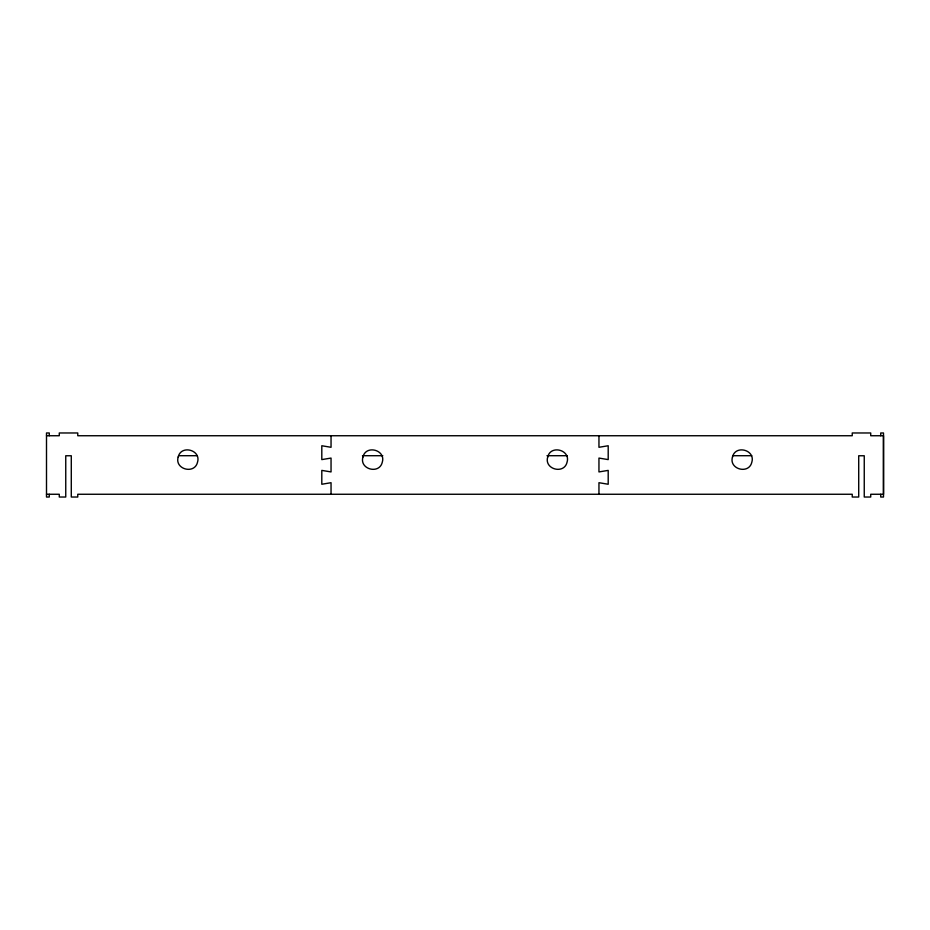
<?xml version="1.0" encoding="UTF-8"?>
<svg xmlns="http://www.w3.org/2000/svg" width="930" height="930" viewBox="0 0 930 930"><rect width="100%" height="100%" fill="white"/><g stroke="black" fill="none" stroke-linecap="round" stroke-linejoin="round"><path stroke-width="1.4" d="M46.5 435.74L59.276 435.74L59.276 432.973L77.76 432.973L77.76 435.74L852.24 435.74L852.24 432.973L870.724 432.973L870.724 435.74L883.5 435.74L883.5 494.26L870.724 494.26L870.724 497.027L864.249 497.027L864.249 455.758L858.716 455.758L858.716 497.027L852.24 497.027L852.24 494.26L77.76 494.26L77.76 497.027L71.285 497.027L71.285 455.758L65.751 455.758L65.751 497.027L59.276 497.027L59.276 494.26L46.5 494.26M178.723 455.712L196.974 455.712M362.479 455.712L382.811 455.712M546.968 455.712L567.3 455.712M732.898 455.712L751.789 455.712M880.733 435.74L880.733 432.973L883.5 432.973L883.5 497.027L880.733 497.027L880.733 494.26M598.955 435.74L598.955 447.295L608.197 445.749L608.197 459.606L598.955 458.072L598.955 471.928L608.197 470.394L608.197 484.251L598.955 482.705L598.955 494.26M331.045 435.74L331.045 447.295L321.803 445.749L321.803 459.606L331.045 458.072L331.045 471.928L321.803 470.394L321.803 484.251L331.045 482.705L331.045 494.26M49.267 435.74L49.267 432.973L46.5 432.973L46.5 497.027L49.267 497.027L49.267 494.26M178.176 457.025C174.387 469.313 194.661 474.742 197.52 462.198C201.31 449.911 181.036 444.482 178.176 457.025M362.944 457.025C359.154 469.313 379.428 474.742 382.288 462.198C386.078 449.911 365.804 444.482 362.944 457.025M547.712 457.025C543.922 469.313 564.196 474.742 567.056 462.198C570.846 449.911 550.572 444.482 547.712 457.025M732.48 457.025C728.69 469.313 748.964 474.742 751.824 462.198C755.613 449.911 735.339 444.482 732.48 457.025"/></g></svg>
